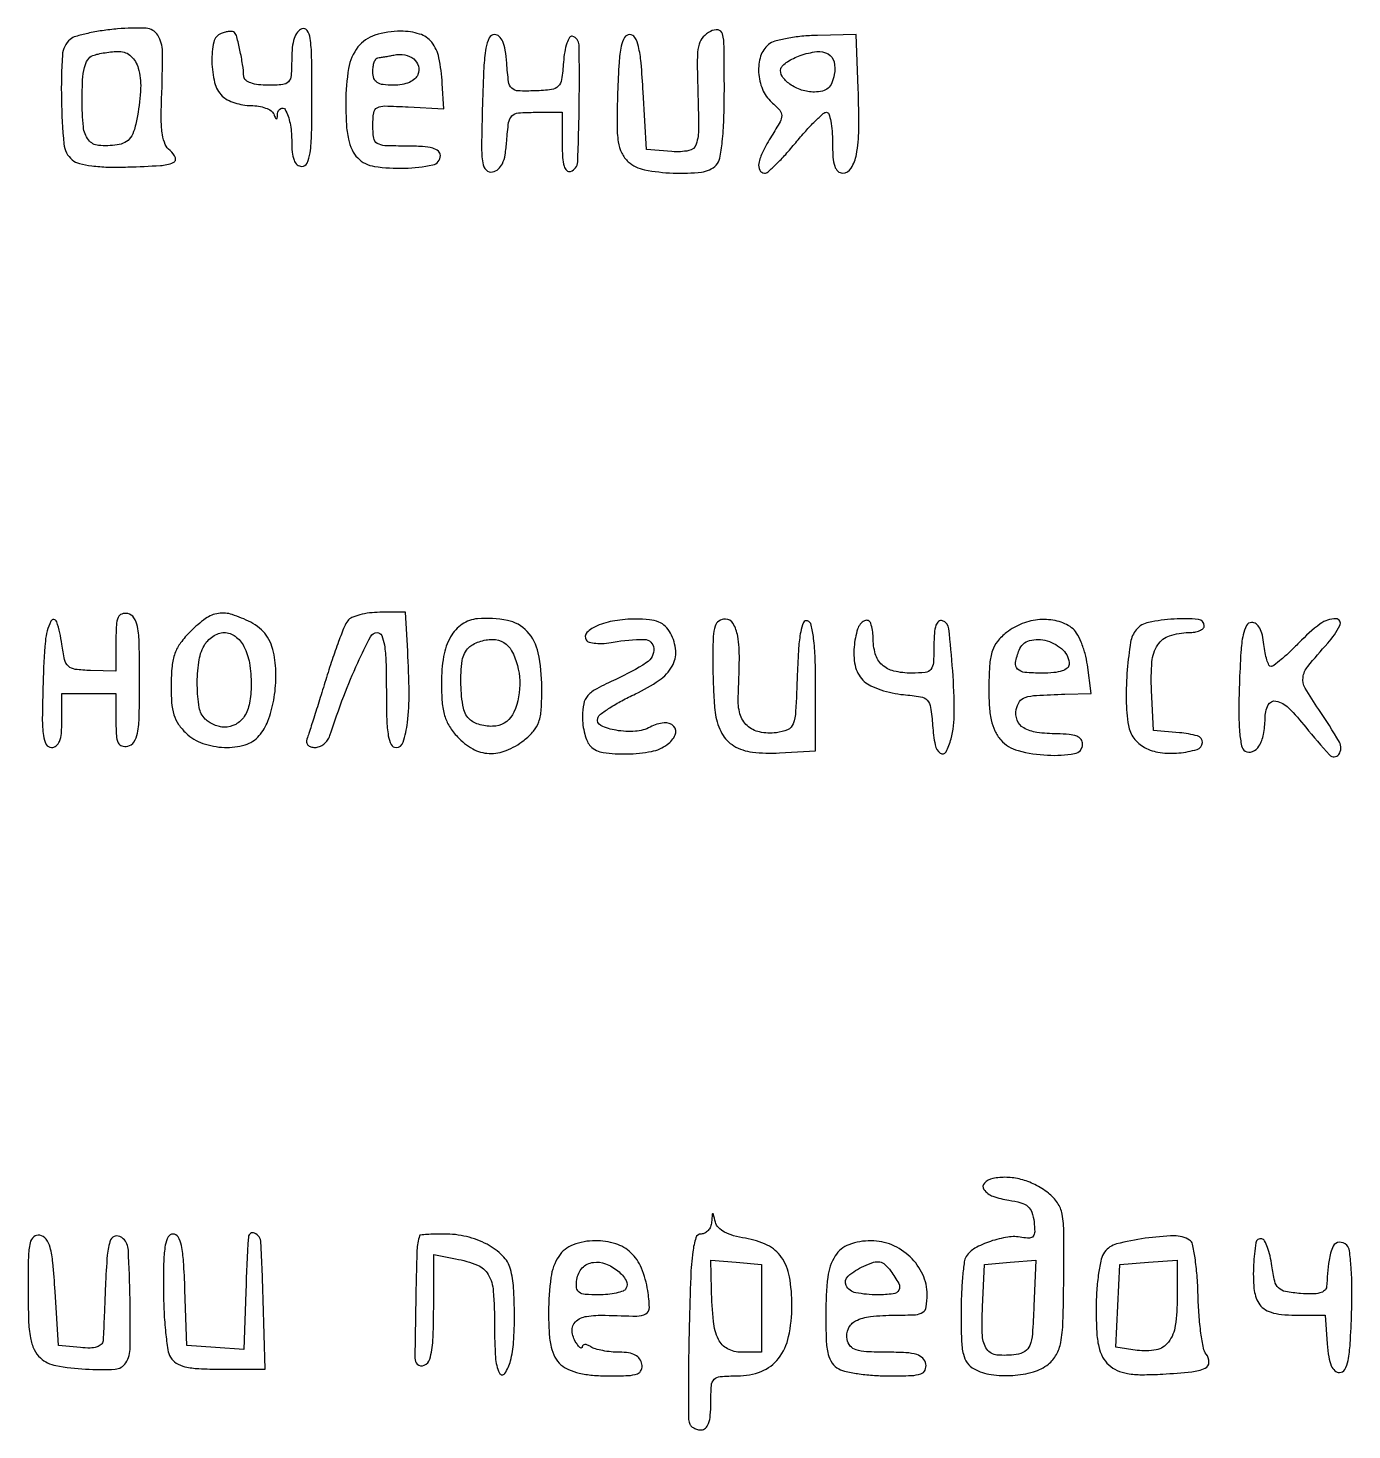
# Model space of a CAD drawing. Header units: millimetres. Extents: x 2712 to 3553, y 1367 to 1961.
# Drawn here: x 3245.8 to 3298.3, y 1457.9 to 1513.6 of the extents above; entities that cross this region are included whole.
import ezdxf

# ---------------------------------------------------------------- set-up
doc = ezdxf.new("R2010")
doc.units = ezdxf.units.MM

msp = doc.modelspace()

# ---------------------------------------------------------------- linework, layer by layer
for points in [[(3247.519, 1508.375, 0.111007), (3247.801, 1508.231, 0.030533), (3248.293, 1508.137, 0.025813), (3248.938, 1508.087, 0.014388), (3249.727, 1508.09, 0.007338), (3251.016, 1508.15, 0.077616), (3251.528, 1508.263, 0.41854), (3251.612, 1508.459, 0.131319), (3251.399, 1508.741, -0.128426), (3251.212, 1508.985, -0.059366), (3251.101, 1509.372, -0.037906), (3251.052, 1509.944, -0.012117), (3251.066, 1510.799, 0.010314), (3251.101, 1512.674, 0.140857), (3250.913, 1513.323, 0.243565), (3250.446, 1513.597, 0.03611), (3249.319, 1513.576, 0.014583), (3248.704, 1513.502, 0.017533), (3248.131, 1513.396, 0.016384), (3247.66, 1513.274, 0.102167), (3247.441, 1513.158, 0.207634), (3247.126, 1512.538, 0.019065), (3247.088, 1510.771, 0.019359), (3247.185, 1509.007, 0.198636)], [(3253.475, 1510.908, 0.078645), (3253.674, 1510.763, 0.038039), (3253.966, 1510.641, 0.036513), (3254.296, 1510.558, 0.043376), (3254.616, 1510.531, -0.040925), (3254.918, 1510.506, -0.048428), (3255.195, 1510.432, -0.055349), (3255.409, 1510.324, -0.153419), (3255.515, 1510.195, 0.011425), (3255.587, 1510.027, 0.320989), (3255.626, 1510.005, 0.353699), (3255.656, 1510.035, 0.012467), (3255.671, 1510.211, -0.246983), (3255.796, 1510.416, -0.428592), (3255.97, 1510.369, -0.073935), (3256.164, 1509.828, -0.049533), (3256.229, 1509.173, 0.020789), (3256.25, 1508.675, 0.070251), (3256.322, 1508.359, 0.129111), (3256.448, 1508.182, 0.175136), (3256.632, 1508.116, 0.292421), (3256.838, 1508.248, 0.072758), (3256.958, 1508.651, 0.030729), (3257.02, 1509.416, 0.00486), (3257.034, 1510.925, 0.004192), (3257.021, 1512.481, 0.033439), (3256.961, 1513.196, 0.111542), (3256.837, 1513.515, 0.348793), (3256.632, 1513.58, 0.147116), (3256.459, 1513.446, 0.074201), (3256.332, 1513.198, 0.054096), (3256.254, 1512.842, 0.026927), (3256.229, 1512.38, -0.016889), (3256.207, 1511.727, -0.167732), (3256.102, 1511.477, -0.189288), (3255.871, 1511.362, -0.022556), (3255.29, 1511.336, -0.029407), (3254.907, 1511.358, -0.054762), (3254.604, 1511.428, -0.077217), (3254.404, 1511.535, -0.22014), (3254.331, 1511.671, 0.023379), (3254.279, 1512.163, 0.014513), (3254.174, 1512.734, 0.009509), (3254.049, 1513.264, 0.134919), (3253.954, 1513.432, 0.171397), (3253.882, 1513.467, 0.045434), (3253.752, 1513.469, 0.040613), (3253.595, 1513.444, 0.032221), (3253.431, 1513.393, 0.252172), (3253.138, 1513.052, 0.058597), (3253.061, 1512.275, 0.057148), (3253.171, 1511.445, 0.135632)], [(3258.848, 1508.449, 0.161273), (3259.516, 1508.113, 0.043699), (3260.714, 1508.043, 0.043579), (3261.831, 1508.173, 0.355909), (3262.133, 1508.544, 0.2236), (3262.051, 1508.717, 0.104683), (3261.827, 1508.835, 0.05365), (3261.428, 1508.902, 0.014816), (3260.791, 1508.921, -0.009687), (3259.929, 1508.937, -0.127789), (3259.627, 1509.029, -0.222361), (3259.486, 1509.24, -0.037128), (3259.449, 1509.738, -0.03544), (3259.485, 1510.245, -0.241165), (3259.626, 1510.443, -0.127515), (3259.928, 1510.514, -0.007875), (3260.858, 1510.476), (3262.267, 1510.396), (3262.208, 1511.406, 0.035659), (3262.074, 1512.429, 0.117592), (3261.789, 1513.042, 0.152135), (3261.307, 1513.371, 0.074457), (3260.564, 1513.482, 0.076452), (3259.531, 1513.324, 0.152957), (3258.861, 1512.856, 0.123503), (3258.489, 1512.008, 0.041758), (3258.376, 1510.654, 0.013829), (3258.4, 1509.794, 0.03885), (3258.48, 1509.198, 0.056605), (3258.624, 1508.769, 0.087367)], [(3264.203, 1507.895, 0.130658), (3264.431, 1508.005, 0.109155), (3264.594, 1508.22, 0.067601), (3264.701, 1508.575, 0.021586), (3264.765, 1509.124, -0.015436), (3264.84, 1509.854, -0.164537), (3264.971, 1510.118, -0.179), (3265.23, 1510.237, -0.018973), (3265.905, 1510.262), (3266.963, 1510.262), (3266.963, 1509.032, 0.015294), (3266.98, 1508.468, 0.057635), (3267.042, 1508.12, 0.132343), (3267.149, 1507.947, 0.275353), (3267.299, 1507.914, 0.311374), (3267.581, 1508.289, 0.007278), (3267.643, 1510.611, 0.007112), (3267.639, 1512.936, 0.339697), (3267.366, 1513.281, 0.333504), (3267.257, 1513.235, 0.05046), (3267.152, 1513.006, 0.039909), (3267.067, 1512.667, 0.023451), (3267.017, 1512.251, -0.01776), (3266.942, 1511.562, -0.160242), (3266.808, 1511.295, -0.169208), (3266.545, 1511.166, -0.020352), (3265.892, 1511.113, -0.018539), (3265.22, 1511.112, -0.186326), (3264.967, 1511.22, -0.168656), (3264.839, 1511.475, -0.014587), (3264.765, 1512.21, 0.020714), (3264.705, 1512.733, 0.062006), (3264.606, 1513.078, 0.107455), (3264.465, 1513.276, 0.187086), (3264.28, 1513.348, 0.289269), (3264.071, 1513.217, 0.068426), (3263.941, 1512.806, 0.030648), (3263.856, 1512.041, 0.005242), (3263.8, 1510.576, 0.003564), (3263.766, 1508.909, 0.040629), (3263.811, 1508.252, 0.159829), (3263.951, 1507.973, 0.248785)], [(3269.591, 1508.3, 0.137289), (3270.237, 1507.978, 0.038103), (3271.372, 1507.848, 0.037125), (3272.5, 1507.89, 0.170228), (3273.081, 1508.169, 0.1511), (3273.223, 1508.438, 0.019307), (3273.32, 1509.092, 0.018431), (3273.383, 1509.979, 0.008651), (3273.403, 1511.13, 0.002776), (3273.394, 1512.858, 0.055475), (3273.33, 1513.38, 0.318459), (3273.156, 1513.533, 0.150163), (3272.848, 1513.473, 0.085431), (3272.566, 1513.253, 0.111152), (3272.405, 1512.97, 0.066629), (3272.334, 1512.537, 0.014852), (3272.334, 1511.786, -0.003826), (3272.382, 1509.624, -0.083013), (3272.287, 1508.998, -0.272732), (3271.992, 1508.739, -0.067995), (3271.324, 1508.703), (3270.317, 1508.786), (3270.183, 1511.067, 0.007225), (3270.098, 1512.231, 0.035874), (3269.994, 1512.879, 0.076005), (3269.852, 1513.231, 0.265023), (3269.647, 1513.348, 0.266638), (3269.443, 1513.231, 0.080884), (3269.31, 1512.885, 0.036264), (3269.223, 1512.241, 0.006814), (3269.167, 1511.051, 0.007223), (3269.143, 1509.774, 0.039356), (3269.194, 1509.085, 0.075854), (3269.333, 1508.643, 0.095179)], [(3274.995, 1507.847, 0.182626), (3275.139, 1507.901, 0.012413), (3275.463, 1508.202, 0.016485), (3275.838, 1508.592, 0.01155), (3276.235, 1509.055, -0.010893), (3276.632, 1509.517, -0.015686), (3277.004, 1509.908, -0.011382), (3277.325, 1510.21, -0.185197), (3277.461, 1510.262, -0.324886), (3277.553, 1510.195, -0.030324), (3277.628, 1509.908, -0.029867), (3277.68, 1509.518, -0.018398), (3277.697, 1509.055, 0.016819), (3277.716, 1508.475, 0.062748), (3277.786, 1508.118, 0.123151), (3277.911, 1507.921, 0.193027), (3278.094, 1507.847, 0.261941), (3278.438, 1508.04, 0.090983), (3278.647, 1508.59, 0.044256), (3278.741, 1509.574, 0.010819), (3278.716, 1511.202), (3278.636, 1513.348), (3277.097, 1513.317, 0.019509), (3276.478, 1513.281, 0.022257), (3275.891, 1513.197, 0.022122), (3275.404, 1513.082, 0.10467), (3275.152, 1512.949, 0.144432), (3274.844, 1512.491, 0.090293), (3274.763, 1511.844, 0.085698), (3274.917, 1511.179, 0.109786), (3275.279, 1510.667, -0.02711), (3275.601, 1510.343, -0.183732), (3275.679, 1510.136, -0.128312), (3275.615, 1509.89, -0.010779), (3275.279, 1509.319, 0.021906), (3274.927, 1508.69, 0.068972), (3274.772, 1508.233, 0.164918), (3274.809, 1507.963, 0.284179)], [(3248.335, 1512.515, -0.036465), (3248.542, 1512.577, -0.016754), (3248.819, 1512.63, -0.016491), (3249.116, 1512.666, -0.021915), (3249.387, 1512.677, -0.190561), (3249.849, 1512.495, -0.136312), (3250.14, 1512.015, -0.080997), (3250.232, 1511.22, -0.032428), (3250.108, 1510.128, -0.024171), (3249.983, 1509.582, -0.084222), (3249.829, 1509.256, -0.122537), (3249.611, 1509.066, -0.083065), (3249.296, 1508.966, -0.057697), (3248.562, 1508.947, -0.209099), (3248.162, 1509.167, -0.142275), (3247.96, 1509.679, -0.023003), (3247.911, 1510.762, -0.012771), (3247.931, 1511.549, -0.046665), (3248.002, 1512.043, -0.082224), (3248.132, 1512.349, -0.161026)], [(3276.413, 1512.517, -0.055139), (3277.071, 1512.671, -0.158718), (3277.525, 1512.581, -0.21269), (3277.758, 1512.268, -0.103177), (3277.767, 1511.759, -0.049455), (3277.669, 1511.429, -0.115658), (3277.52, 1511.219, -0.122473), (3277.301, 1511.105, -0.059119), (3276.983, 1511.067, -0.077302), (3276.469, 1511.147, -0.07642), (3276.002, 1511.38, -0.09332), (3275.698, 1511.693, -0.22047), (3275.65, 1512.007, -0.139469), (3275.725, 1512.126, -0.035936), (3275.906, 1512.267, -0.03373), (3276.145, 1512.405, -0.028775)], [(3259.651, 1512.43, 0.012164), (3259.756, 1512.443, 0.003452), (3259.92, 1512.469, 0.003475), (3260.105, 1512.501, 0.003671), (3260.286, 1512.535, -0.090689), (3260.722, 1512.54, -0.127904), (3261.075, 1512.381, -0.158337), (3261.258, 1512.1, -0.159114), (3261.241, 1511.765, -0.123138), (3261.117, 1511.589, -0.075274), (3260.901, 1511.452, -0.061812), (3260.609, 1511.365, -0.041734), (3260.263, 1511.336, -0.030056), (3259.855, 1511.36, -0.116275), (3259.618, 1511.447, -0.167013), (3259.493, 1511.61, -0.081591), (3259.449, 1511.872, -0.035529), (3259.464, 1512.079, -0.051182), (3259.509, 1512.257, -0.063962), (3259.573, 1512.384, -0.220218)], [(3257.148, 1485.038, 0.097014), (3257.328, 1485.073, 0.070647), (3257.504, 1485.176, 0.068277), (3257.65, 1485.328, 0.078052), (3257.742, 1485.507, -0.011061), (3258.298, 1487.08, -0.017401), (3258.851, 1488.401, -0.011897), (3259.358, 1489.437, -0.279937), (3259.626, 1489.6, -0.301188), (3259.801, 1489.484, -0.061081), (3259.908, 1489.108, -0.031952), (3259.97, 1488.447, -0.007207), (3259.986, 1487.319, 0.00669), (3260.002, 1486.142, 0.035351), (3260.065, 1485.5, 0.078588), (3260.181, 1485.154, 0.279177), (3260.373, 1485.038, 0.329665), (3260.659, 1485.249, 0.044275), (3260.824, 1486.027, 0.032191), (3260.89, 1487.216, 0.012542), (3260.834, 1488.862), (3260.743, 1490.405), (3259.727, 1490.405, 0.030247), (3259.319, 1490.38, 0.034165), (3258.933, 1490.306, 0.036481), (3258.62, 1490.199, 0.129231), (3258.453, 1490.069, 0.067681), (3258.322, 1489.84, 0.00657), (3258.09, 1489.241, 0.00824), (3257.834, 1488.517, 0.006427), (3257.578, 1487.721, -0.000952), (3257.332, 1486.926, -0.001252), (3257.105, 1486.201, -0.000907), (3256.911, 1485.595, -0.012053), (3256.834, 1485.373, 0.129318), (3256.821, 1485.246, 0.150245), (3256.875, 1485.136, 0.126342), (3256.99, 1485.063, 0.079129)], [(3246.693, 1485.038, 0.168724), (3246.883, 1485.104, 0.134684), (3247.013, 1485.28, 0.071823), (3247.085, 1485.598, 0.019974), (3247.106, 1486.111), (3247.106, 1487.185), (3248.179, 1487.185), (3249.252, 1487.185), (3249.252, 1486.092, 0.015138), (3249.27, 1485.512, 0.094652), (3249.343, 1485.226, 0.212808), (3249.487, 1485.101, 0.12167), (3249.722, 1485.089, 0.201891), (3249.969, 1485.254, 0.102141), (3250.11, 1485.607, 0.038973), (3250.177, 1486.284, 0.005182), (3250.192, 1487.721, 0.005182), (3250.177, 1489.159, 0.038973), (3250.11, 1489.836, 0.102141), (3249.969, 1490.189, 0.201891), (3249.722, 1490.354, 0.130347), (3249.486, 1490.337, 0.212749), (3249.341, 1490.203, 0.088097), (3249.269, 1489.895, 0.013153), (3249.252, 1489.256), (3249.252, 1488.067), (3248.246, 1488.095, -0.023201), (3247.637, 1488.141, -0.156261), (3247.365, 1488.266, -0.15358), (3247.214, 1488.527, -0.022188), (3247.106, 1489.139, 0.04737), (3246.9, 1490.033, 0.67374), (3246.667, 1490.048, 0.091907), (3246.452, 1489.262, 0.013153), (3246.358, 1487.589, 0.005043), (3246.33, 1486.19, 0.035187), (3246.371, 1485.508, 0.093533), (3246.485, 1485.161, 0.27326)], [(3252.036, 1485.607, 0.10456), (3252.702, 1485.202, 0.075986), (3253.557, 1485.041, 0.079774), (3254.378, 1485.145, 0.143994), (3254.943, 1485.507, 0.089871), (3255.287, 1486.087, 0.043844), (3255.515, 1486.918, 0.041884), (3255.605, 1487.844, 0.049706), (3255.53, 1488.719, 0.046082), (3255.408, 1489.146, 0.063414), (3255.218, 1489.496, 0.065236), (3254.951, 1489.781, 0.052551), (3254.601, 1490.012, 0.041102), (3253.868, 1490.317, 0.116648), (3253.32, 1490.362, 0.117257), (3252.812, 1490.156, 0.04176), (3252.21, 1489.647, 0.036687), (3251.818, 1489.193, 0.072633), (3251.593, 1488.775, 0.063179), (3251.479, 1488.272, 0.022146), (3251.441, 1487.532, 0.020322), (3251.464, 1486.824, 0.056609), (3251.556, 1486.336, 0.073382), (3251.738, 1485.957, 0.056028)], [(3262.81, 1485.459, 0.07939), (3263.414, 1484.985, 0.114522), (3264.064, 1484.799, 0.110194), (3264.748, 1484.916, 0.069588), (3265.451, 1485.326, 0.049105), (3265.83, 1485.689, 0.095966), (3266.036, 1486.052, 0.06681), (3266.133, 1486.549, 0.014621), (3266.158, 1487.422, 0.050806), (3266.019, 1488.79, 0.137928), (3265.575, 1489.648, 0.156535), (3264.791, 1490.086, 0.07158), (3263.609, 1490.151, 0.128024), (3262.996, 1489.933, 0.115752), (3262.539, 1489.437, 0.085991), (3262.261, 1488.654, 0.042514), (3262.171, 1487.6, 0.019366), (3262.201, 1486.833, 0.053194), (3262.3, 1486.302, 0.066915), (3262.492, 1485.876, 0.047565)], [(3268.09, 1485.092, 0.162684), (3268.599, 1484.837, 0.04022), (3269.544, 1484.781, 0.041349), (3270.511, 1484.881, 0.112986), (3271.138, 1485.154, 0.124929), (3271.452, 1485.537, 0.311235), (3271.395, 1485.876, 0.230629), (3271.008, 1486.017, 0.096911), (3270.465, 1485.85, -0.106814), (3269.87, 1485.68, -0.058337), (3269.11, 1485.719, -0.069303), (3268.502, 1485.91, -0.375033), (3268.375, 1486.203, -0.157034), (3268.487, 1486.358, -0.016764), (3268.856, 1486.614, -0.019355), (3269.33, 1486.894, -0.014406), (3269.873, 1487.167, 0.041208), (3270.813, 1487.705, 0.11123), (3271.333, 1488.266, 0.152172), (3271.473, 1488.881, 0.103653), (3271.27, 1489.575, 0.078355), (3271.066, 1489.844, 0.095445), (3270.802, 1490.016, 0.070862), (3270.431, 1490.108, 0.025759), (3269.888, 1490.136, 0.038966), (3269.052, 1490.071, 0.060367), (3268.356, 1489.874, 0.097708), (3267.949, 1489.601, 0.347509), (3267.916, 1489.31, 0.191734), (3268.038, 1489.219, 0.04381), (3268.298, 1489.174, 0.03895), (3268.63, 1489.171, 0.028527), (3268.995, 1489.218, -0.04804), (3270.225, 1489.329, -0.392118), (3270.601, 1488.975, -0.27323), (3270.316, 1488.406, -0.037243), (3269.097, 1487.742, 0.014962), (3268.336, 1487.37, 0.087585), (3267.985, 1487.098, 0.132777), (3267.82, 1486.776, 0.052302), (3267.768, 1486.277, 0.033484), (3267.792, 1485.923, 0.032837), (3267.863, 1485.573, 0.034655), (3267.966, 1485.275, 0.095702)], [(3273.053, 1486.34, 0.086435), (3273.308, 1485.593, 0.133132), (3273.78, 1485.103, 0.10664), (3274.518, 1484.853, 0.043008), (3275.588, 1484.822), (3277.026, 1484.904), (3277.026, 1487.431, 0.007758), (3277.008, 1488.582, 0.022859), (3276.947, 1489.372, 0.027647), (3276.852, 1489.901, 0.259617), (3276.702, 1490.066, 0.38887), (3276.546, 1489.996, 0.055506), (3276.434, 1489.632, 0.030249), (3276.352, 1488.988, 0.007816), (3276.299, 1487.941, -0.004552), (3276.234, 1486.467, -0.072977), (3276.136, 1485.979, -0.205816), (3275.916, 1485.744, -0.075159), (3275.467, 1485.622, -0.080016), (3274.801, 1485.653, -0.136621), (3274.31, 1485.906, -0.137823), (3274.024, 1486.375, -0.08207), (3273.951, 1487.03, 0.01015), (3274, 1488.554, 0.043568), (3273.933, 1489.458, 0.092192), (3273.752, 1489.96, 0.266352), (3273.444, 1490.136, 0.145783), (3273.188, 1490.06, 0.171307), (3273.035, 1489.86, 0.068262), (3272.962, 1489.451, 0.00963), (3272.944, 1488.593, 0.006485), (3272.951, 1487.951, 0.006105), (3272.975, 1487.295, 0.006084), (3273.01, 1486.715, 0.020985)], [(3278.959, 1487.66, 0.073117), (3279.219, 1487.487, 0.029655), (3279.615, 1487.327, 0.028562), (3280.068, 1487.203, 0.032321), (3280.515, 1487.137, -0.020179), (3281.188, 1487.055, -0.164944), (3281.458, 1486.912, -0.154834), (3281.593, 1486.63, -0.017185), (3281.67, 1485.91, 0.028948), (3281.772, 1485.137, 0.190238), (3281.976, 1484.813, 0.454861), (3282.202, 1484.864, 0.062125), (3282.401, 1485.376, 0.062195), (3282.53, 1486.431, 0.017619), (3282.467, 1488.087, 0.009779), (3282.312, 1489.756, 0.29279), (3282.057, 1490.07, 0.254376), (3281.91, 1490.044, 0.142323), (3281.803, 1489.89, 0.064113), (3281.74, 1489.58, 0.018045), (3281.722, 1489.085, -0.015015), (3281.701, 1488.4, -0.156162), (3281.601, 1488.14, -0.198586), (3281.379, 1488.019, -0.026746), (3280.837, 1487.99, -0.057291), (3280.132, 1488.071, -0.130373), (3279.663, 1488.32, -0.138503), (3279.396, 1488.757, -0.068308), (3279.307, 1489.407, 0.081219), (3279.215, 1489.968, 0.45676), (3278.969, 1490.069, 0.205923), (3278.691, 1489.738, 0.051426), (3278.556, 1489.029, 0.035703), (3278.55, 1488.588, 0.057333), (3278.614, 1488.218, 0.066093), (3278.75, 1487.911, 0.071603)], [(3284.377, 1485.34, 0.151037), (3285.062, 1484.913, 0.051346), (3286.234, 1484.731, 0.054904), (3287.306, 1484.794, 0.365858), (3287.626, 1485.172, 0.170776), (3287.562, 1485.354, 0.128246), (3287.39, 1485.481, 0.072326), (3287.087, 1485.555, 0.022788), (3286.619, 1485.579, -0.033219), (3285.809, 1485.636, -0.099852), (3285.289, 1485.818, -0.165712), (3285.027, 1486.124, -0.14361), (3284.987, 1486.546, -0.102053), (3285.118, 1486.858, -0.168611), (3285.345, 1487.027, -0.063021), (3285.79, 1487.107, -0.005689), (3286.923, 1487.154), (3287.965, 1487.185), (3287.813, 1488.316, 0.033078), (3287.72, 1488.775, 0.033515), (3287.568, 1489.217, 0.035598), (3287.382, 1489.581, 0.099701), (3287.19, 1489.792, 0.098698), (3286.615, 1490.058, 0.077828), (3285.93, 1490.115, 0.073983), (3285.228, 1489.958, 0.074711), (3284.605, 1489.603, 0.054567), (3284.246, 1489.251, 0.091808), (3284.043, 1488.883, 0.062264), (3283.942, 1488.371, 0.014304), (3283.904, 1487.49, 0.016639), (3283.919, 1486.705, 0.040951), (3283.997, 1486.133, 0.055282), (3284.144, 1485.697, 0.06945)], [(3289.444, 1485.909, 0.120933), (3289.656, 1485.409, 0.107917), (3290.084, 1485.038, 0.090185), (3290.697, 1484.836, 0.059599), (3291.441, 1484.821, 0.046019), (3292.171, 1484.961, 0.325046), (3292.38, 1485.23, 0.344949), (3292.185, 1485.495, 0.047757), (3291.466, 1485.624), (3290.443, 1485.709), (3290.361, 1487.311, -0.033792), (3290.379, 1488.438, -0.122808), (3290.609, 1489.111, -0.169974), (3291.076, 1489.475, -0.081359), (3291.836, 1489.6, 0.04139), (3292.074, 1489.619, 0.060889), (3292.274, 1489.679, 0.08004), (3292.41, 1489.765, 0.213821), (3292.456, 1489.868, 0.390949), (3292.219, 1490.125, 0.034242), (3291.253, 1490.136, 0.035552), (3290.245, 1490.006, 0.171422), (3289.756, 1489.714, 0.133571), (3289.532, 1489.221, 0.019916), (3289.398, 1488.127, 0.023419), (3289.356, 1486.931, 0.037163)], [(3294.077, 1484.897, 0.239944), (3294.366, 1484.873, 0.158857), (3294.625, 1485.092, 0.090475), (3294.805, 1485.556, 0.046473), (3294.867, 1486.178, -0.107934), (3294.989, 1486.725, -0.348134), (3295.3, 1486.881, -0.146568), (3295.797, 1486.612, -0.028491), (3296.481, 1485.843, 0.020554), (3297.429, 1484.742, 0.46997), (3297.794, 1484.764, 0.299061), (3297.819, 1485.251, 0.018115), (3296.996, 1486.546, -0.019102), (3296.46, 1487.392, -0.166827), (3296.375, 1487.822, -0.138157), (3296.562, 1488.252, -0.011719), (3297.353, 1489.177, 0.064057), (3297.839, 1489.882, 0.555562), (3297.68, 1490.148, 0.168108), (3297.057, 1489.945, 0.038099), (3296.213, 1489.197, -0.01015), (3295.85, 1488.837, -0.014436), (3295.511, 1488.534, -0.010374), (3295.221, 1488.298, -0.166819), (3295.104, 1488.258, -0.286435), (3295.021, 1488.309, -0.035358), (3294.939, 1488.514, -0.03313), (3294.868, 1488.796, -0.021245), (3294.821, 1489.13, 0.033296), (3294.76, 1489.503, 0.070033), (3294.654, 1489.776, 0.102123), (3294.51, 1489.943, 0.165174), (3294.334, 1490.002, 0.27456), (3294.129, 1489.88, 0.075789), (3293.995, 1489.512, 0.03412), (3293.907, 1488.826, 0.00625), (3293.846, 1487.548, 0.008074), (3293.825, 1486.428, 0.022427), (3293.858, 1485.642, 0.02712), (3293.935, 1485.102, 0.208376)], [(3252.75, 1489.081, -0.069395), (3252.895, 1489.279, -0.056109), (3253.099, 1489.447, -0.057687), (3253.327, 1489.561, -0.087112), (3253.546, 1489.6, -0.16095), (3253.991, 1489.453, -0.114287), (3254.334, 1489.049, -0.079715), (3254.55, 1488.395, -0.039798), (3254.619, 1487.524, -0.045479), (3254.553, 1486.795, -0.096897), (3254.346, 1486.27, -0.129973), (3254.006, 1485.957, -0.122008), (3253.546, 1485.843, -0.062206), (3253.358, 1485.866, -0.039117), (3253.148, 1485.938, -0.038823), (3252.949, 1486.042, -0.056383), (3252.794, 1486.165, -0.157748), (3252.559, 1486.625, -0.036114), (3252.482, 1487.506, -0.037893), (3252.538, 1488.427, -0.089)], [(3263.26, 1489.009, -0.076116), (3263.428, 1489.133, -0.038364), (3263.671, 1489.237, -0.036971), (3263.943, 1489.308, -0.045111), (3264.206, 1489.331, -0.277058), (3264.96, 1488.879, -0.113747), (3265.282, 1487.682, -0.11047), (3265.052, 1486.441, -0.262416), (3264.332, 1485.889, -0.051913), (3264.067, 1485.88, -0.040508), (3263.781, 1485.922, -0.041702), (3263.519, 1486.007, -0.074494), (3263.326, 1486.124, -0.174823), (3263.044, 1486.602, -0.040773), (3262.946, 1487.544, -0.041073), (3263.002, 1488.493, -0.162398)], [(3285.105, 1488.907, -0.240401), (3285.521, 1489.281, -0.135758), (3286.216, 1489.275, -0.124469), (3286.85, 1488.905, -0.20178), (3287.089, 1488.339, -0.225521), (3287.018, 1488.189, -0.092594), (3286.815, 1488.079, -0.056324), (3286.483, 1488.011, -0.022297), (3286.016, 1487.99, -0.022471), (3285.328, 1488.021, -0.17661), (3285.043, 1488.154, -0.247018), (3284.964, 1488.411, -0.044887)], [(3283.314, 1460.36, 0.086556), (3283.998, 1460.134, 0.052774), (3284.849, 1460.1, 0.053355), (3285.673, 1460.242, 0.101015), (3286.268, 1460.551, 0.094815), (3286.585, 1460.928, 0.083698), (3286.759, 1461.412, 0.037173), (3286.843, 1462.214, 0.004804), (3286.877, 1463.939, 0.004192), (3286.88, 1465.76, 0.042815), (3286.81, 1466.51, 0.104517), (3286.627, 1466.96, 0.082716), (3286.265, 1467.341, 0.043989), (3285.728, 1467.677, 0.053761), (3285.174, 1467.887, 0.056601), (3284.614, 1467.967, 0.0583), (3284.055, 1467.919, 0.14958), (3283.726, 1467.739, 0.368748), (3283.709, 1467.484, 0.146463), (3284.066, 1467.217, 0.051086), (3284.695, 1467.059, -0.030361), (3285.179, 1466.958, -0.111173), (3285.454, 1466.812, -0.134316), (3285.611, 1466.579, -0.053158), (3285.697, 1466.199, -0.025124), (3285.722, 1465.807, -0.171936), (3285.661, 1465.626, -0.230409), (3285.512, 1465.554, -0.047167), (3285.212, 1465.583, 0.086073), (3284.652, 1465.593, 0.044129), (3283.968, 1465.425, 0.044064), (3283.348, 1465.149, 0.125323), (3283.006, 1464.828, 0.108989), (3282.926, 1464.609, 0.010175), (3282.862, 1464.034, 0.012689), (3282.816, 1463.338, 0.009638), (3282.8, 1462.573, 0.008786), (3282.816, 1461.506, 0.048918), (3282.891, 1460.939, 0.098375), (3283.046, 1460.595, 0.115162)], [(3272.017, 1458.199, 0.114353), (3272.079, 1458.098, 0.069265), (3272.192, 1458.013, 0.063633), (3272.335, 1457.955, 0.064511), (3272.487, 1457.935, 0.195881), (3272.656, 1458.004, 0.11467), (3272.776, 1458.192, 0.064155), (3272.846, 1458.517, 0.021031), (3272.867, 1459.008, -0.016161), (3272.889, 1459.699, -0.179802), (3273, 1459.946, -0.183667), (3273.244, 1460.059, -0.016998), (3273.921, 1460.082, 0.094117), (3274.869, 1460.262, 0.134793), (3275.551, 1460.773, 0.112276), (3275.955, 1461.641, 0.053114), (3276.087, 1462.876, 0.042825), (3275.989, 1464.021, 0.108991), (3275.675, 1464.788, 0.129359), (3275.107, 1465.274, 0.073183), (3274.238, 1465.547, -0.028984), (3273.771, 1465.65, -0.055064), (3273.415, 1465.794, -0.07319), (3273.173, 1465.974, -0.132884), (3273.052, 1466.187, 0.001924), (3272.968, 1466.502, 0.339079), (3272.942, 1466.522, 0.392468), (3272.92, 1466.502, 0.002114), (3272.898, 1466.187, -0.079864), (3272.857, 1466.007, -0.086135), (3272.762, 1465.855, -0.093646), (3272.629, 1465.753, -0.1177), (3272.479, 1465.717, 0.327698), (3272.273, 1465.566, 0.043869), (3272.151, 1465.009, 0.022729), (3272.067, 1464.008, 0.003839), (3272.009, 1462.09, 0.002451), (3271.984, 1460.681, 0.003677), (3271.978, 1459.451, 0.001539), (3271.983, 1458.399, 0.079844)], [(3246.255, 1460.794, 0.139691), (3246.871, 1460.49, 0.031097), (3248.05, 1460.35, 0.027682), (3249.217, 1460.349, 0.245397), (3249.646, 1460.604, 0.136366), (3249.82, 1461.203, 0.007914), (3249.811, 1463.126, 0.006542), (3249.746, 1465.078, 0.186889), (3249.546, 1465.53, 0.215009), (3249.258, 1465.639, 0.295279), (3249.042, 1465.479, 0.070274), (3248.908, 1464.882, 0.010372), (3248.834, 1463.642, -0.000551), (3248.806, 1462.921, -0.000703), (3248.778, 1462.256, -0.000545), (3248.753, 1461.699, -0.005909), (3248.74, 1461.474, -0.190802), (3248.67, 1461.328, -0.114636), (3248.502, 1461.231, -0.069519), (3248.227, 1461.189, -0.027333), (3247.844, 1461.205), (3246.971, 1461.289), (3246.837, 1463.434, 0.007614), (3246.748, 1464.58, 0.042792), (3246.639, 1465.185, 0.095239), (3246.478, 1465.515, 0.186867), (3246.233, 1465.667, 0.222796), (3245.989, 1465.604, 0.168777), (3245.842, 1465.364, 0.04827), (3245.777, 1464.809, 0.005056), (3245.764, 1463.497, 0.008235), (3245.784, 1462.292, 0.036678), (3245.859, 1461.589, 0.065282), (3246.006, 1461.13, 0.099044)], [(3251.421, 1460.82, 0.123656), (3251.646, 1460.588, 0.080715), (3251.993, 1460.446, 0.045864), (3252.537, 1460.371, 0.011442), (3253.434, 1460.35), (3255.175, 1460.35), (3255.098, 1463.101, 0.005912), (3255.008, 1465.38, 0.277581), (3254.759, 1465.749, 0.52911), (3254.51, 1465.6, 0.006652), (3254.407, 1463.423), (3254.33, 1461.125), (3253.2, 1461.207), (3252.07, 1461.289), (3251.992, 1463.503, 0.007395), (3251.936, 1464.627, 0.036079), (3251.849, 1465.257, 0.076208), (3251.719, 1465.602, 0.270719), (3251.522, 1465.717, 0.271729), (3251.328, 1465.603, 0.084696), (3251.211, 1465.272, 0.036987), (3251.15, 1464.652, 0.006833), (3251.139, 1463.503, 0.011276), (3251.162, 1462.621, 0.01395), (3251.225, 1461.802, 0.012317), (3251.313, 1461.122, 0.093663)], [(3261.215, 1460.552, 0.313576), (3261.492, 1460.502, 0.21745), (3261.708, 1460.752, 0.058496), (3261.832, 1461.486, 0.012639), (3261.865, 1462.774), (3261.865, 1464.899), (3262.737, 1464.733, -0.04801), (3263.601, 1464.482, -0.16856), (3264.033, 1464.108, -0.11455), (3264.233, 1463.454, -0.016876), (3264.28, 1462.062, 0.015352), (3264.318, 1460.817, 0.093146), (3264.475, 1460.194, 0.586114), (3264.686, 1460.177, 0.081745), (3264.916, 1460.686, 0.049083), (3265.037, 1461.418, 0.01661), (3265.072, 1462.5, 0.016628), (3265.035, 1463.583, 0.048652), (3264.913, 1464.319, 0.133145), (3264.602, 1464.854, 0.072973), (3263.986, 1465.307, 0.064166), (3263.173, 1465.613, 0.058043), (3262.28, 1465.717, 0.006594), (3261.914, 1465.712, 0.010583), (3261.601, 1465.697, 0.004627), (3261.34, 1465.677, 0.29901), (3261.306, 1465.65, 0.072935), (3261.202, 1465.07, 0.003115), (3261.153, 1462.985, 0.00141), (3261.12, 1460.787, 0.202049)], [(3266.917, 1460.526, 0.082133), (3267.219, 1460.332, 0.044511), (3267.638, 1460.193, 0.036304), (3268.17, 1460.109, 0.021175), (3268.815, 1460.082, 0.010028), (3269.592, 1460.097, 0.075763), (3269.951, 1460.167, 0.208417), (3270.106, 1460.312, 0.150359), (3270.132, 1460.551, 0.111891), (3270.041, 1460.759, 0.112913), (3269.869, 1460.907, 0.083872), (3269.605, 1460.994, 0.037512), (3269.24, 1461.021, -0.024095), (3268.909, 1461.037, -0.023097), (3268.576, 1461.085, -0.023748), (3268.286, 1461.154, -0.072805), (3268.104, 1461.238, 0.045258), (3267.975, 1461.306, 0.098695), (3267.865, 1461.328, 0.177167), (3267.794, 1461.302, 0.215883), (3267.764, 1461.238, -0.259592), (3267.739, 1461.195, -0.287648), (3267.691, 1461.196, -0.081068), (3267.613, 1461.268, -0.024616), (3267.52, 1461.399, -0.116654), (3267.358, 1461.87, -0.232548), (3267.493, 1462.23, -0.151523), (3267.936, 1462.447, -0.04855), (3268.676, 1462.49, 0.006568), (3269.929, 1462.458, 0.135385), (3270.291, 1462.553, 0.276573), (3270.429, 1462.802, 0.031682), (3270.364, 1463.469, 0.056178), (3270.114, 1464.361, 0.106949), (3269.696, 1464.974, 0.116225), (3269.09, 1465.328, 0.074248), (3268.278, 1465.449, 0.091002), (3267.402, 1465.288, 0.158618), (3266.831, 1464.829, 0.111713), (3266.518, 1463.987, 0.0334), (3266.426, 1462.613, 0.014475), (3266.45, 1461.786, 0.043287), (3266.532, 1461.227, 0.064314), (3266.681, 1460.829, 0.087067)], [(3277.948, 1460.36, 0.071678), (3278.244, 1460.252, 0.017334), (3278.759, 1460.163, 0.017433), (3279.362, 1460.102, 0.016532), (3279.98, 1460.082, 0.008966), (3280.823, 1460.097, 0.07087), (3281.207, 1460.166, 0.204875), (3281.372, 1460.312, 0.15998), (3281.402, 1460.551, 0.148483), (3281.279, 1460.784, 0.125046), (3281.04, 1460.928, 0.060887), (3280.613, 1461.002, 0.012348), (3279.844, 1461.021, -0.011847), (3279.05, 1461.04, -0.066199), (3278.633, 1461.116, -0.138791), (3278.402, 1461.269, -0.129847), (3278.278, 1461.526, -0.152288), (3278.327, 1461.962, -0.173315), (3278.615, 1462.267, -0.092114), (3279.204, 1462.441, -0.025022), (3280.179, 1462.493, 0.010854), (3280.989, 1462.513, 0.132205), (3281.282, 1462.607, 0.216836), (3281.418, 1462.819, 0.036083), (3281.454, 1463.314, 0.108497), (3281.279, 1464.109, 0.093855), (3280.783, 1464.805, 0.092098), (3280.056, 1465.282, 0.099532), (3279.227, 1465.449, 0.087965), (3278.35, 1465.293, 0.167614), (3277.802, 1464.847, 0.111248), (3277.51, 1464.006, 0.028105), (3277.429, 1462.552, 0.009), (3277.447, 1461.5, 0.049149), (3277.524, 1460.937, 0.097879), (3277.68, 1460.594, 0.114671)], [(3288.664, 1460.516, 0.08028), (3288.995, 1460.301, 0.061853), (3289.408, 1460.177, 0.04199), (3289.973, 1460.13, 0.014006), (3290.803, 1460.153, 0.011471), (3291.954, 1460.244, 0.082579), (3292.49, 1460.39, 0.290062), (3292.641, 1460.623, 0.171921), (3292.529, 1460.947, -0.1208), (3292.42, 1461.185, -0.01336), (3292.323, 1461.778, -0.015667), (3292.246, 1462.503, -0.012076), (3292.207, 1463.296, 0.012978), (3292.167, 1464.077, 0.018748), (3292.087, 1464.765, 0.014715), (3291.986, 1465.316, 0.20426), (3291.872, 1465.478, 0.146268), (3291.259, 1465.643, 0.028408), (3290.105, 1465.546, 0.027299), (3288.975, 1465.322, 0.173893), (3288.498, 1464.999, 0.100739), (3288.365, 1464.712, 0.020493), (3288.259, 1464.158, 0.020498), (3288.187, 1463.483, 0.016607), (3288.162, 1462.756, 0.012363), (3288.185, 1461.834, 0.042782), (3288.265, 1461.243, 0.067208), (3288.418, 1460.832, 0.0868)], [(3294.617, 1462.967, 0.104916), (3294.816, 1462.752, 0.075901), (3295.108, 1462.607, 0.054698), (3295.517, 1462.523, 0.0232), (3296.076, 1462.497), (3297.255, 1462.497), (3297.338, 1461.356, 0.020638), (3297.397, 1460.833, 0.061917), (3297.496, 1460.487, 0.107424), (3297.637, 1460.288, 0.1873), (3297.823, 1460.216, 0.271463), (3298.028, 1460.336, 0.078178), (3298.16, 1460.695, 0.035002), (3298.247, 1461.363, 0.006447), (3298.303, 1462.607, 0.010176), (3298.315, 1463.575, 0.016419), (3298.282, 1464.399, 0.013611), (3298.216, 1465.05, 0.165811), (3298.107, 1465.272, 0.209203), (3297.81, 1465.388, 0.27701), (3297.573, 1465.233, 0.081421), (3297.408, 1464.677, 0.015468), (3297.308, 1463.621, -0.206249), (3297.233, 1463.472, -0.110071), (3297.045, 1463.376, -0.062695), (3296.733, 1463.335, -0.02183), (3296.28, 1463.353, -0.024691), (3295.68, 1463.432, -0.147384), (3295.403, 1463.575, -0.145389), (3295.249, 1463.847, -0.023814), (3295.139, 1464.451, 0.023615), (3295.068, 1464.844, 0.033243), (3294.966, 1465.185, 0.035015), (3294.849, 1465.441, 0.217969), (3294.737, 1465.525, 0.42784), (3294.503, 1465.366, 0.030153), (3294.409, 1464.493, 0.03364), (3294.428, 1463.55, 0.113098)], [(3268.204, 1464.591, -0.12804), (3268.682, 1464.537, -0.077677), (3269.177, 1464.251, -0.090987), (3269.503, 1463.874, -0.277743), (3269.499, 1463.549, -0.168163), (3269.382, 1463.453, -0.032287), (3269.115, 1463.374, -0.031143), (3268.776, 1463.32, -0.024297), (3268.404, 1463.302, -0.018443), (3267.875, 1463.321, -0.135924), (3267.639, 1463.406, -0.220088), (3267.54, 1463.578, -0.057862), (3267.548, 1463.906, -0.070932), (3267.623, 1464.162, -0.085054), (3267.763, 1464.37, -0.087279), (3267.962, 1464.516, -0.079447)], [(3273.873, 1464.593), (3274.879, 1464.509), (3274.879, 1462.765), (3274.879, 1461.021), (3274.086, 1461.021, -0.120759), (3273.529, 1461.158, -0.162567), (3273.17, 1461.529, -0.086881), (3272.971, 1462.242, -0.018924), (3272.893, 1463.519), (3272.867, 1464.676)], [(3278.934, 1464.438, -0.027877), (3279.329, 1464.592, -0.12371), (3279.576, 1464.609, -0.146853), (3279.778, 1464.507, -0.045003), (3280.007, 1464.246, -0.031701), (3280.325, 1463.748, -0.25775), (3280.325, 1463.487, -0.242594), (3280.102, 1463.337, -0.028604), (3279.486, 1463.302, -0.046922), (3278.617, 1463.384, -0.236987), (3278.241, 1463.671, -0.341972), (3278.32, 1464.047, -0.069541)], [(3284.754, 1464.594), (3285.773, 1464.678), (3285.693, 1462.849, -0.007496), (3285.629, 1461.754, -0.069613), (3285.529, 1461.291, -0.170267), (3285.335, 1461.056, -0.101316), (3284.99, 1460.933, -0.055869), (3284.224, 1460.91, -0.22226), (3283.827, 1461.138, -0.145369), (3283.648, 1461.67, -0.020904), (3283.655, 1462.829), (3283.735, 1464.509)], [(3290.242, 1464.592), (3291.382, 1464.675), (3291.382, 1463.202, -0.034708), (3291.304, 1462.077, -0.128285), (3291.033, 1461.425, -0.182576), (3290.542, 1461.117, -0.086476), (3289.784, 1461.096), (3288.943, 1461.22), (3289.022, 1462.865), (3289.102, 1464.509)]]:
    msp.add_lwpolyline(points, format="xyb", close=True)

doc.saveas('drawing.dxf')
